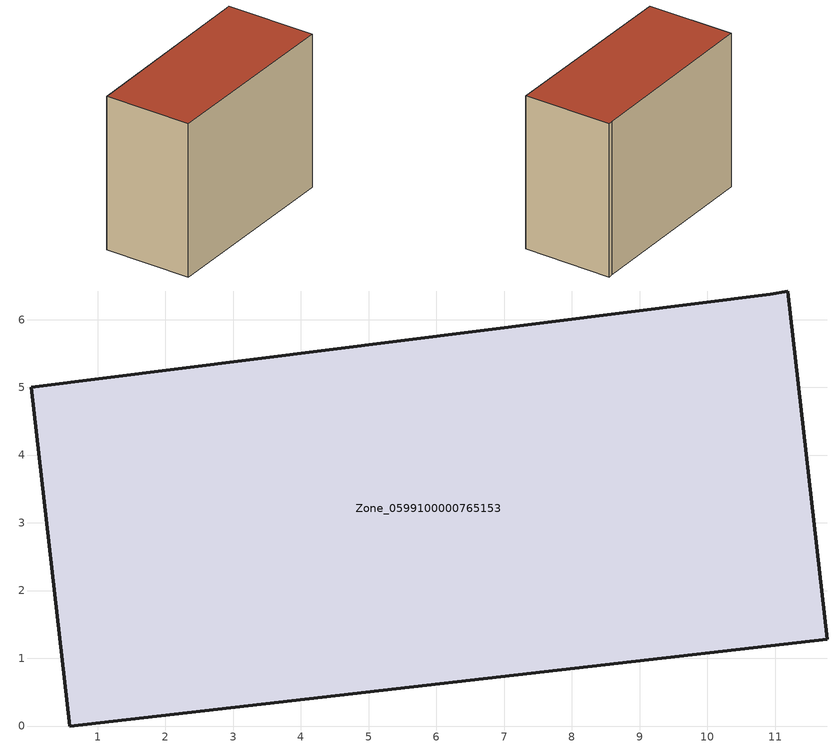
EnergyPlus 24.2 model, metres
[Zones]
Zone_0599100000765153
 floor ground (C_G): 0.59,0 0.01,5 10.93,6.38 11.19,6.42 11.77,1.28 z0
 wall outside (C_F): 11.77,1.28 11.19,6.42 10.93,6.38 0.01,5 0.59,0 11.77,1.28 z0:9.01
 roof outside (C_R): 0.01,5 0.59,0 11.77,1.28 11.19,6.42 10.93,6.38 z9.01
[BUILDING]
Pand.0599100000765153: North Axis=0; Terrain=City; Loads Convergence Tolerance Value=0.04; Temperature Convergence Tolerance Value=0.4; Solar Distribution=FullExterior; Maximum Number of Warmup Days=25; Minimum Number of Warmup Days=1
[Site:Location]
Rotterdam.The.Hague.AP_ZH_NLD Design_Conditions: Latitude=51.96; Longitude=4.45; Time Zone=1; Elevation=-4.5
[SITE:GROUNDTEMPERATURE:BUILDINGSURFACE]
18, 18, 18, 18, 18, 18, 18, 18, 18, 18, 18, 18
[MATERIAL] Thermal Absorptance=0.9; Solar Absorptance=0.7; Visible Absorptance=0.7
Name | Roughness | Thickness | Conductivity | Density | Specific Heat
G.TC.2015-2018 | MediumSmooth | 0.15 | 0.0428571 | 540 | 1210
F.TC.2015-2018 | Rough | 0.3 | 0.0666667 | 1920 | 840
R.TC.2015-2018 | MediumRough | 0.2 | 0.0333333 | 1500 | 1000
[CONSTRUCTION]
C_G: G.TC.2015-2018
C_F: F.TC.2015-2018
C_R: R.TC.2015-2018
[ZONE]
Zone_0599100000765153: Type=1; Multiplier=1; Ceiling Height=Autocalculate; Volume=Autocalculate; Floor Area=autocalculate; Part of Total Floor Area=Yes
[ZONEINFILTRATION:DESIGNFLOWRATE]
Infil_Zone_0599100000765153: Zone or ZoneList or Space or SpaceList=Zone_0599100000765153; Schedule=AlwaysOn; Design Flow Rate Calculation Method=Flow/Area; Flow Rate per Floor Area=0.0015; Constant Term Coefficient=1; Temperature Term Coefficient=0; Velocity Term Coefficient=0; Velocity Squared Term Coefficient=0
[HVACTEMPLATE:ZONE:IDEALLOADSAIRSYSTEM]
Zone_0599100000765153: Maximum Heating Supply Air Temperature=50; Minimum Cooling Supply Air Temperature=13; Maximum Heating Supply Air Humidity Ratio=0.0156; Minimum Cooling Supply Air Humidity Ratio=0.0077; Heating Limit=NoLimit; Cooling Limit=NoLimit; Dehumidification Control Type=ConstantSensibleHeatRatio; Cooling Sensible Heat Ratio=0.7; Dehumidification Setpoint=60; Humidification Control Type=None; Humidification Setpoint=30; Outdoor Air Method=None; Outdoor Air Flow Rate per Person=0.00944; Outdoor Air Flow Rate per Zone Floor Area=0; Outdoor Air Flow Rate per Zone=0; Demand Controlled Ventilation Type=None; Outdoor Air Economizer Type=NoEconomizer; Heat Recovery Type=None; Sensible Heat Recovery Effectiveness=0.7; Latent Heat Recovery Effectiveness=0.65
[ZONECONTROL:THERMOSTAT]
ThermostatControl_Zone_0599100000765153: Zone or ZoneList=Zone_0599100000765153; Control Type Schedule=DualSetpointControlType; Control 1=Thermostat_Zone_0599100000765153; Temperature Difference Between Cutout And Setpoint=0
[THERMOSTATSETPOINT:DUALSETPOINT]
Thermostat_Zone_0599100000765153: Heating Setpoint Temperature Schedule=HeatingSetpoint_Zone_0599100000765153; Cooling Setpoint Temperature Schedule=CoolingSetpoint_Zone_0599100000765153
[SCHEDULE:COMPACT]
HeatingSetpoint_Zone_0599100000765153: Through: 12/31, For: AllDays, Until: 24:00, 21
CoolingSetpoint_Zone_0599100000765153: Through: 12/31, For: AllDays, Until: 24:00, 24
DualSetpointControlType: Through: 12/31, For: AllDays, Until: 24:00, 4
AlwaysOn: Through: 12/31, For: AllDays, Until: 24:00, 1
